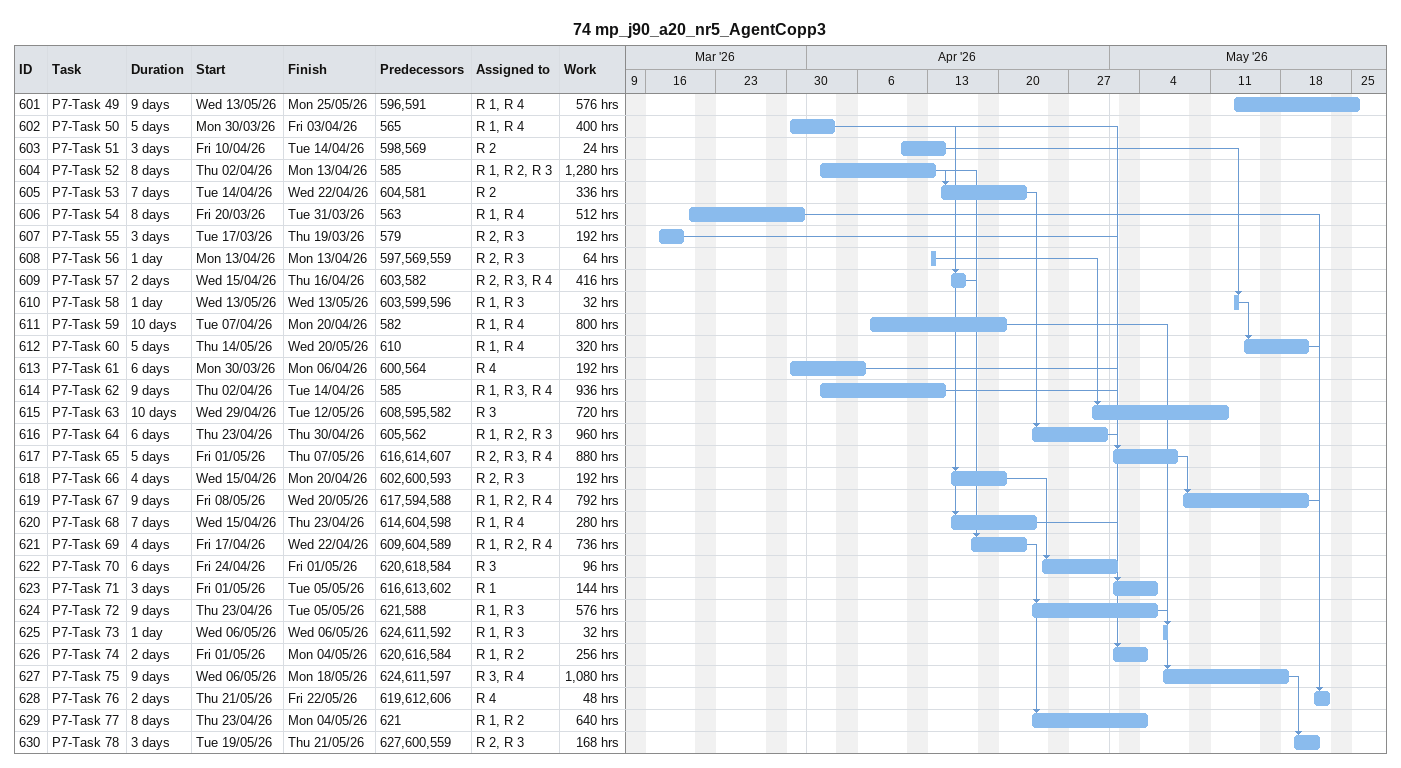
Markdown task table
74 mp_j90_a20_nr5_AgentCopp3

| ID | Task | Duration | Start | Finish | Predecessors | Resources | Work (h) |
|---|---|---|---|---|---|---|---|
| 601 | P7-Task 49 | 9d | 2026-05-13 | 2026-05-25 | 596, 591 | R 1, R 4 | 576 |
| 602 | P7-Task 50 | 5d | 2026-03-30 | 2026-04-03 | 565 | R 1, R 4 | 400 |
| 603 | P7-Task 51 | 3d | 2026-04-10 | 2026-04-14 | 598, 569 | R 2 | 24 |
| 604 | P7-Task 52 | 8d | 2026-04-02 | 2026-04-13 | 585 | R 1, R 2, R 3 | 1280 |
| 605 | P7-Task 53 | 7d | 2026-04-14 | 2026-04-22 | 604, 581 | R 2 | 336 |
| 606 | P7-Task 54 | 8d | 2026-03-20 | 2026-03-31 | 563 | R 1, R 4 | 512 |
| 607 | P7-Task 55 | 3d | 2026-03-17 | 2026-03-19 | 579 | R 2, R 3 | 192 |
| 608 | P7-Task 56 | 1d | 2026-04-13 | 2026-04-13 | 597, 569, 559 | R 2, R 3 | 64 |
| 609 | P7-Task 57 | 2d | 2026-04-15 | 2026-04-16 | 603, 582 | R 2, R 3, R 4 | 416 |
| 610 | P7-Task 58 | 1d | 2026-05-13 | 2026-05-13 | 603, 599, 596 | R 1, R 3 | 32 |
| 611 | P7-Task 59 | 10d | 2026-04-07 | 2026-04-20 | 582 | R 1, R 4 | 800 |
| 612 | P7-Task 60 | 5d | 2026-05-14 | 2026-05-20 | 610 | R 1, R 4 | 320 |
| 613 | P7-Task 61 | 6d | 2026-03-30 | 2026-04-06 | 600, 564 | R 4 | 192 |
| 614 | P7-Task 62 | 9d | 2026-04-02 | 2026-04-14 | 585 | R 1, R 3, R 4 | 936 |
| 615 | P7-Task 63 | 10d | 2026-04-29 | 2026-05-12 | 608, 595, 582 | R 3 | 720 |
| 616 | P7-Task 64 | 6d | 2026-04-23 | 2026-04-30 | 605, 562 | R 1, R 2, R 3 | 960 |
| 617 | P7-Task 65 | 5d | 2026-05-01 | 2026-05-07 | 616, 614, 607 | R 2, R 3, R 4 | 880 |
| 618 | P7-Task 66 | 4d | 2026-04-15 | 2026-04-20 | 602, 600, 593 | R 2, R 3 | 192 |
| 619 | P7-Task 67 | 9d | 2026-05-08 | 2026-05-20 | 617, 594, 588 | R 1, R 2, R 4 | 792 |
| 620 | P7-Task 68 | 7d | 2026-04-15 | 2026-04-23 | 614, 604, 598 | R 1, R 4 | 280 |
| 621 | P7-Task 69 | 4d | 2026-04-17 | 2026-04-22 | 609, 604, 589 | R 1, R 2, R 4 | 736 |
| 622 | P7-Task 70 | 6d | 2026-04-24 | 2026-05-01 | 620, 618, 584 | R 3 | 96 |
| 623 | P7-Task 71 | 3d | 2026-05-01 | 2026-05-05 | 616, 613, 602 | R 1 | 144 |
| 624 | P7-Task 72 | 9d | 2026-04-23 | 2026-05-05 | 621, 588 | R 1, R 3 | 576 |
| 625 | P7-Task 73 | 1d | 2026-05-06 | 2026-05-06 | 624, 611, 592 | R 1, R 3 | 32 |
| 626 | P7-Task 74 | 2d | 2026-05-01 | 2026-05-04 | 620, 616, 584 | R 1, R 2 | 256 |
| 627 | P7-Task 75 | 9d | 2026-05-06 | 2026-05-18 | 624, 611, 597 | R 3, R 4 | 1080 |
| 628 | P7-Task 76 | 2d | 2026-05-21 | 2026-05-22 | 619, 612, 606 | R 4 | 48 |
| 629 | P7-Task 77 | 8d | 2026-04-23 | 2026-05-04 | 621 | R 1, R 2 | 640 |
| 630 | P7-Task 78 | 3d | 2026-05-19 | 2026-05-21 | 627, 600, 559 | R 2, R 3 | 168 |
